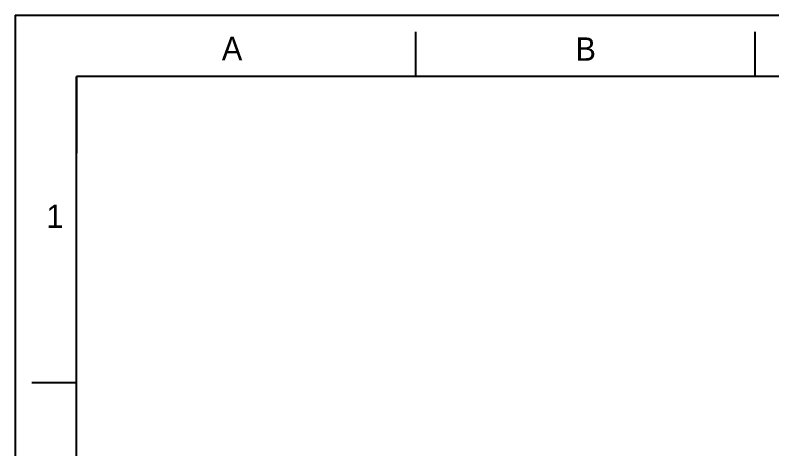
# Model space of a CAD drawing. Extents: x 16036 to 31646, y -36012 to -17126.
# Drawn here: x 16036.1 to 16283.1, y -17267.6 to -17126.1 of the extents above; entities that cross this region are included whole.
import ezdxf

# ---------------------------------------------------------------- set-up
doc = ezdxf.new("R2010")
doc.units = 0
doc.header["$MEASUREMENT"] = 0
doc.layers.add('FORM', color=7, linetype='CONTINUOUS')
doc.styles.get("Standard").update_dxf_attribs({"font": 'Gulim.ttf'})

msp = doc.modelspace()

# ---------------------------------------------------------------- linework, layer by layer
at = {"layer": 'FORM', "color": 7, "linetype": 'Continuous'}
for p, q in [((16036.1, -17126.1), (16630.1, -17126.1)), ((16036.1, -17126.1), (16036.1, -17966.1)), ((16166.9, -17146.1), (16166.9, -17131.57)), ((16277.7, -17146.1), (16277.7, -17131.57)), ((16610.1, -17146.1), (16056.1, -17146.1)), ((16056.1, -17246.1), (16041.57, -17246.1))]:
    msp.add_line(p, q, dxfattribs=at)
at = {"layer": 'FORM', "linetype": 'Continuous'}
msp.add_line((16056.1, -17946.1), (16056.1, -17146.1), dxfattribs=at)
at = {"layer": 'FORM'}
msp.add_line((16056.1, -17146.1), (16056.1, -17171.1), dxfattribs=at)

# ---------------------------------------------------------------- texts
at = {"layer": 'FORM', "char_height": 7.62, "attachment_point": 5}
for s, width, insert in [('A', 10, (16106.92, -17136.99)), ('B', 10, (16222.37, -17137.16)), ('1', 50, (16049.1, -17191.7))]:
    msp.add_mtext_dynamic_manual_height_columns(s, width=width, gutter_width=12.5, heights=[0], dxfattribs=dict(at, insert=insert))

doc.saveas('drawing.dxf')
